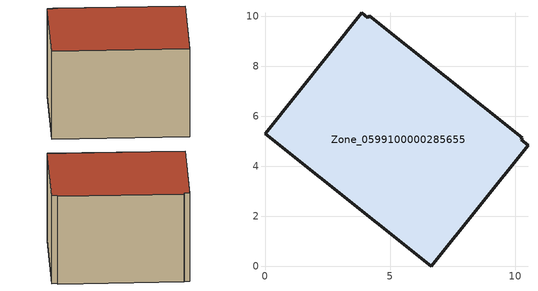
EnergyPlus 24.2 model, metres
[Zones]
Zone_0599100000285655
 floor ground (C_G): 10.51,4.84 6.64,0 0,5.3 3.86,10.14 4.11,9.95 4.17,10.02 10.28,5.13 10.23,5.06 z0.47
 wall outside (C_F): 10.28,5.13 4.17,10.02 4.11,9.95 3.86,10.14 0,5.3 6.64,0 10.51,4.84 10.23,5.06 10.28,5.13 z0.47:6.42
 roof outside (C_R): 6.64,0 10.51,4.84 10.23,5.06 10.28,5.13 4.17,10.02 4.11,9.95 3.86,10.14 0,5.3 z6.42
[BUILDING]
Pand.0599100000285655: North Axis=0; Terrain=City; Loads Convergence Tolerance Value=0.04; Temperature Convergence Tolerance Value=0.4; Solar Distribution=FullExterior; Maximum Number of Warmup Days=25; Minimum Number of Warmup Days=1
[Site:Location]
Rotterdam.The.Hague.AP_ZH_NLD Design_Conditions: Latitude=51.96; Longitude=4.45; Time Zone=1; Elevation=-4.5
[SITE:GROUNDTEMPERATURE:BUILDINGSURFACE]
18, 18, 18, 18, 18, 18, 18, 18, 18, 18, 18, 18
[MATERIAL] Thermal Absorptance=0.9; Solar Absorptance=0.7; Visible Absorptance=0.7
Name | Roughness | Thickness | Conductivity | Density | Specific Heat
G.TC.1946-1964 | MediumSmooth | 0.15 | 1 | 540 | 1210
F.TC.1946-1964 | Rough | 0.3 | 0.857143 | 1920 | 840
R.TC.1946-1964 | MediumRough | 0.2 | 0.235294 | 1500 | 1000
[CONSTRUCTION]
C_G: G.TC.1946-1964
C_F: F.TC.1946-1964
C_R: R.TC.1946-1964
[ZONE]
Zone_0599100000285655: Type=1; Multiplier=1; Ceiling Height=Autocalculate; Volume=Autocalculate; Floor Area=autocalculate; Part of Total Floor Area=Yes
[ZONEINFILTRATION:DESIGNFLOWRATE]
Infil_Zone_0599100000285655: Zone or ZoneList or Space or SpaceList=Zone_0599100000285655; Schedule=AlwaysOn; Design Flow Rate Calculation Method=Flow/Area; Flow Rate per Floor Area=0.003; Constant Term Coefficient=1; Temperature Term Coefficient=0; Velocity Term Coefficient=0; Velocity Squared Term Coefficient=0
[HVACTEMPLATE:ZONE:IDEALLOADSAIRSYSTEM]
Zone_0599100000285655: Maximum Heating Supply Air Temperature=50; Minimum Cooling Supply Air Temperature=13; Maximum Heating Supply Air Humidity Ratio=0.0156; Minimum Cooling Supply Air Humidity Ratio=0.0077; Heating Limit=NoLimit; Cooling Limit=NoLimit; Dehumidification Control Type=ConstantSensibleHeatRatio; Cooling Sensible Heat Ratio=0.7; Dehumidification Setpoint=60; Humidification Control Type=None; Humidification Setpoint=30; Outdoor Air Method=None; Outdoor Air Flow Rate per Person=0.00944; Outdoor Air Flow Rate per Zone Floor Area=0; Outdoor Air Flow Rate per Zone=0; Demand Controlled Ventilation Type=None; Outdoor Air Economizer Type=NoEconomizer; Heat Recovery Type=None; Sensible Heat Recovery Effectiveness=0.7; Latent Heat Recovery Effectiveness=0.65
[ZONECONTROL:THERMOSTAT]
ThermostatControl_Zone_0599100000285655: Zone or ZoneList=Zone_0599100000285655; Control Type Schedule=DualSetpointControlType; Control 1=Thermostat_Zone_0599100000285655; Temperature Difference Between Cutout And Setpoint=0
[THERMOSTATSETPOINT:DUALSETPOINT]
Thermostat_Zone_0599100000285655: Heating Setpoint Temperature Schedule=HeatingSetpoint_Zone_0599100000285655; Cooling Setpoint Temperature Schedule=CoolingSetpoint_Zone_0599100000285655
[SCHEDULE:COMPACT]
HeatingSetpoint_Zone_0599100000285655: Through: 12/31, For: AllDays, Until: 24:00, 21
CoolingSetpoint_Zone_0599100000285655: Through: 12/31, For: AllDays, Until: 24:00, 24
DualSetpointControlType: Through: 12/31, For: AllDays, Until: 24:00, 4
AlwaysOn: Through: 12/31, For: AllDays, Until: 24:00, 1
